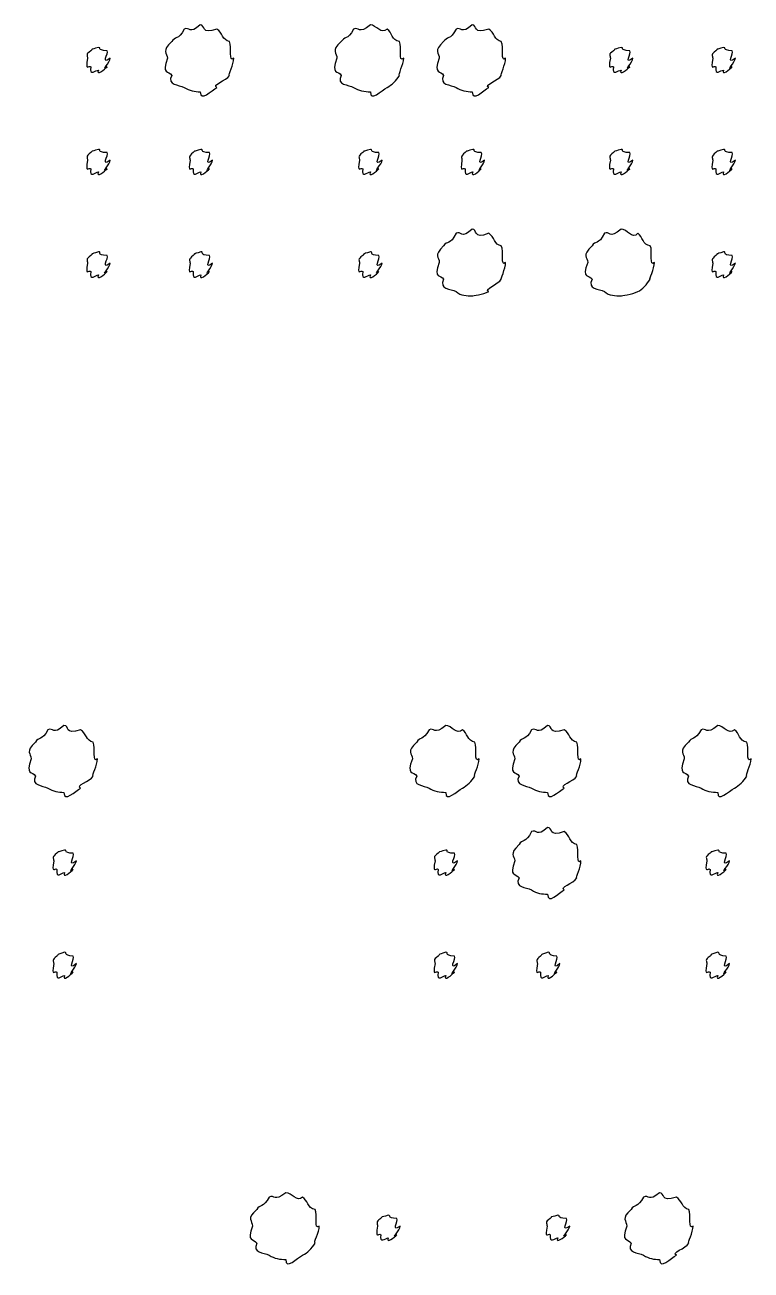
# Model space of a CAD drawing. Header units: millimetres. Extents: x -178 to -32, y 41 to 266.
# Drawn here: x -71.83 to -64.4, y 253.46 to 266.21 of the extents above; entities that cross this region are included whole.
import ezdxf

# ---------------------------------------------------------------- set-up
doc = ezdxf.new("R2010")
doc.units = ezdxf.units.MM
doc.layers.get('0').update_dxf_attribs({"linetype": 'CONTINUOUS'})

msp = doc.modelspace()

# ---------------------------------------------------------------- linework, layer by layer
at = {"color": 0}
for p, q in [((-70.0384, 266.207), (-70.0384, 266.207)), ((-68.2978, 266.207), (-68.2978, 266.207)), ((-67.256, 266.207), (-67.256, 266.207)), ((-71.0801, 265.975), (-71.0801, 265.975)), ((-65.732, 265.975), (-65.732, 265.975)), ((-64.6846, 265.975), (-64.6846, 265.975)), ((-71.0801, 264.933), (-71.0801, 264.933)), ((-70.0327, 264.933), (-70.0327, 264.933)), ((-68.2978, 264.933), (-68.2978, 264.933)), ((-67.2507, 264.933), (-67.2507, 264.933)), ((-65.732, 264.933), (-65.732, 264.933)), ((-64.6846, 264.933), (-64.6846, 264.933)), ((-67.256, 264.118), (-67.256, 264.118)), ((-65.732, 264.118), (-65.732, 264.118)), ((-71.0801, 263.886), (-71.0801, 263.886)), ((-70.0327, 263.886), (-70.0327, 263.886)), ((-68.2978, 263.886), (-68.2978, 263.886)), ((-64.6846, 263.886), (-64.6846, 263.886)), ((-71.4329, 259.037), (-71.4329, 259.037)), ((-67.5263, 259.037), (-67.5263, 259.037)), ((-66.4845, 259.037), (-66.4845, 259.037)), ((-64.7439, 259.037), (-64.7439, 259.037)), ((-66.4845, 257.995), (-66.4845, 257.995)), ((-71.4273, 257.763), (-71.4273, 257.763)), ((-67.5263, 257.763), (-67.5263, 257.763)), ((-64.7439, 257.763), (-64.7439, 257.763)), ((-71.4273, 256.716), (-71.4273, 256.716)), ((-67.5263, 256.716), (-67.5263, 256.716)), ((-66.4789, 256.716), (-66.4789, 256.716)), ((-64.7439, 256.716), (-64.7439, 256.716)), ((-69.1621, 254.256), (-69.1621, 254.256)), ((-65.338, 254.256), (-65.338, 254.256)), ((-68.1147, 254.025), (-68.1147, 254.025)), ((-66.3797, 254.025), (-66.3797, 254.025))]:
    msp.add_line(p, q, dxfattribs=at)
for points in [[(-70.0384, 266.207), (-70.1513, 266.105), (-70.1484, 266.192), (-70.2038, 266.163)], [(-69.8676, 266.163), (-70.0384, 266.105), (-69.9791, 266.207), (-70.0384, 266.207)], [(-68.2978, 266.207), (-68.4205, 266.105), (-68.4135, 266.192), (-68.4689, 266.163)], [(-68.127, 266.163), (-68.1849, 266.105), (-68.2385, 266.207), (-68.2978, 266.207)], [(-67.256, 266.207), (-67.3693, 266.105), (-67.3664, 266.192), (-67.4215, 266.163)], [(-67.0853, 266.163), (-67.256, 266.105), (-67.1968, 266.207), (-67.256, 266.207)], [(-70.2038, 266.163), (-70.2617, 266.047), (-70.3001, 266.091), (-70.3305, 266.036)], [(-69.7406, 266.036), (-69.8094, 266.047), (-69.8123, 266.132), (-69.8676, 266.163)], [(-68.4689, 266.163), (-68.5306, 266.047), (-68.5652, 266.091), (-68.5955, 266.036)], [(-68.0004, 266.036), (-68.0787, 266.047), (-68.0748, 266.132), (-68.127, 266.163)], [(-67.4215, 266.163), (-67.4793, 266.047), (-67.5178, 266.091), (-67.5481, 266.036)], [(-66.9583, 266.036), (-67.0274, 266.047), (-67.0302, 266.132), (-67.0853, 266.163)], [(-71.0801, 265.975), (-71.174, 265.95), (-71.1352, 265.964), (-71.1574, 265.942)], [(-70.9919, 265.942), (-71.1077, 265.95), (-71.0431, 265.975), (-71.0801, 265.975)], [(-70.3305, 266.036), (-70.4381, 265.937), (-70.3746, 265.923), (-70.3746, 265.865)], [(-69.6965, 265.865), (-69.7516, 265.818), (-69.7103, 265.981), (-69.7406, 266.036)], [(-68.5955, 266.036), (-68.707, 265.937), (-68.6396, 265.923), (-68.6396, 265.865)], [(-67.9563, 265.865), (-68.0166, 265.818), (-67.97, 265.981), (-68.0004, 266.036)], [(-67.5481, 266.036), (-67.6557, 265.937), (-67.5922, 265.923), (-67.5922, 265.865)], [(-66.9142, 265.865), (-66.9696, 265.818), (-66.9283, 265.981), (-66.9583, 266.036)], [(-65.732, 265.975), (-65.8259, 265.95), (-65.7871, 265.964), (-65.8093, 265.942)], [(-65.6438, 265.942), (-65.7595, 265.95), (-65.6946, 265.975), (-65.732, 265.975)], [(-64.6846, 265.975), (-64.7742, 265.95), (-64.7397, 265.964), (-64.7619, 265.942)], [(-64.5964, 265.942), (-64.7083, 265.95), (-64.6476, 265.975), (-64.6846, 265.975)], [(-71.1574, 265.942), (-71.2181, 265.906), (-71.1906, 265.894), (-71.1906, 265.865)], [(-71.1906, 265.865), (-71.2181, 265.723), (-71.1793, 265.799), (-71.1574, 265.777)], [(-70.9588, 265.865), (-71.0636, 265.789), (-70.9701, 265.92), (-70.9919, 265.942)], [(-70.9919, 265.777), (-71.0636, 265.723), (-70.9588, 265.828), (-70.9588, 265.865)], [(-70.3746, 265.865), (-70.4381, 265.697), (-70.3594, 265.744), (-70.3305, 265.689)], [(-69.7406, 265.689), (-69.7516, 265.697), (-69.6965, 265.801), (-69.6965, 265.865)], [(-68.6396, 265.865), (-68.707, 265.697), (-68.6245, 265.744), (-68.5955, 265.689)], [(-68.0004, 265.689), (-68.0166, 265.697), (-67.9563, 265.801), (-67.9563, 265.865)], [(-67.5922, 265.865), (-67.6557, 265.697), (-67.5771, 265.744), (-67.5481, 265.689)], [(-66.9583, 265.689), (-66.9696, 265.697), (-66.9142, 265.801), (-66.9142, 265.865)], [(-65.8093, 265.942), (-65.87, 265.906), (-65.8421, 265.894), (-65.8421, 265.865)], [(-65.8421, 265.865), (-65.87, 265.723), (-65.8312, 265.799), (-65.8093, 265.777)], [(-65.6107, 265.865), (-65.7154, 265.789), (-65.6216, 265.92), (-65.6438, 265.942)], [(-65.6438, 265.777), (-65.7154, 265.723), (-65.6107, 265.828), (-65.6107, 265.865)], [(-64.7619, 265.942), (-64.8183, 265.906), (-64.795, 265.894), (-64.795, 265.865)], [(-64.795, 265.865), (-64.8183, 265.723), (-64.7838, 265.799), (-64.7619, 265.777)], [(-64.5633, 265.865), (-64.6642, 265.789), (-64.5746, 265.92), (-64.5964, 265.942)], [(-64.5964, 265.777), (-64.6642, 265.723), (-64.5633, 265.828), (-64.5633, 265.865)], [(-71.1574, 265.777), (-71.174, 265.679), (-71.1091, 265.744), (-71.0801, 265.744)], [(-71.0801, 265.744), (-71.1077, 265.679), (-71.0142, 265.755), (-70.9919, 265.777)], [(-65.8093, 265.777), (-65.8259, 265.679), (-65.761, 265.744), (-65.732, 265.744)], [(-65.732, 265.744), (-65.7595, 265.679), (-65.6657, 265.755), (-65.6438, 265.777)], [(-64.7619, 265.777), (-64.7742, 265.679), (-64.7136, 265.744), (-64.6846, 265.744)], [(-64.6846, 265.744), (-64.7083, 265.679), (-64.6187, 265.755), (-64.5964, 265.777)], [(-70.3305, 265.689), (-70.3802, 265.591), (-70.2589, 265.596), (-70.2038, 265.567)], [(-70.2038, 265.567), (-70.1513, 265.532), (-70.0934, 265.523), (-70.0384, 265.523)], [(-70.0384, 265.523), (-70.0384, 265.414), (-69.9227, 265.537), (-69.8676, 265.567)], [(-69.8676, 265.567), (-69.928, 265.591), (-69.7696, 265.636), (-69.7406, 265.689)], [(-68.5955, 265.689), (-68.6481, 265.591), (-68.5239, 265.596), (-68.4689, 265.567)], [(-68.4689, 265.567), (-68.4205, 265.532), (-68.3556, 265.523), (-68.2978, 265.523)], [(-68.2978, 265.523), (-68.3034, 265.414), (-68.1821, 265.537), (-68.127, 265.567)], [(-68.127, 265.567), (-68.0787, 265.591), (-68.0332, 265.636), (-68.0004, 265.689)], [(-67.5481, 265.689), (-67.5979, 265.591), (-67.4765, 265.596), (-67.4215, 265.567)], [(-67.4215, 265.567), (-67.3693, 265.532), (-67.3111, 265.523), (-67.256, 265.523)], [(-67.256, 265.523), (-67.256, 265.414), (-67.1403, 265.537), (-67.0853, 265.567)], [(-67.0853, 265.567), (-67.146, 265.591), (-66.9872, 265.636), (-66.9583, 265.689)], [(-71.0801, 264.933), (-71.174, 264.903), (-71.1352, 264.922), (-71.1574, 264.9)], [(-70.9919, 264.9), (-71.1077, 264.903), (-71.0431, 264.933), (-71.0801, 264.933)], [(-70.0327, 264.933), (-70.1223, 264.903), (-70.0881, 264.922), (-70.11, 264.9)], [(-69.9445, 264.9), (-70.0564, 264.903), (-69.9957, 264.933), (-70.0327, 264.933)], [(-68.2978, 264.933), (-68.3916, 264.903), (-68.3532, 264.922), (-68.375, 264.9)], [(-68.2096, 264.9), (-68.3253, 264.903), (-68.2607, 264.933), (-68.2978, 264.933)], [(-67.2507, 264.933), (-67.34, 264.903), (-67.3058, 264.922), (-67.3276, 264.9)], [(-67.1625, 264.9), (-67.274, 264.903), (-67.2133, 264.933), (-67.2507, 264.933)], [(-65.732, 264.933), (-65.8259, 264.903), (-65.7871, 264.922), (-65.8093, 264.9)], [(-65.6438, 264.9), (-65.7595, 264.903), (-65.6946, 264.933), (-65.732, 264.933)], [(-64.6846, 264.933), (-64.7742, 264.903), (-64.7397, 264.922), (-64.7619, 264.9)], [(-64.5964, 264.9), (-64.7083, 264.903), (-64.6476, 264.933), (-64.6846, 264.933)], [(-71.1574, 264.9), (-71.2181, 264.859), (-71.1906, 264.852), (-71.1906, 264.823)], [(-71.1906, 264.823), (-71.2181, 264.676), (-71.1793, 264.757), (-71.1574, 264.735)], [(-70.9588, 264.823), (-71.0636, 264.742), (-70.9701, 264.878), (-70.9919, 264.9)], [(-70.9919, 264.735), (-71.0636, 264.676), (-70.9588, 264.786), (-70.9588, 264.823)], [(-70.11, 264.9), (-70.1664, 264.859), (-70.1432, 264.852), (-70.1432, 264.823)], [(-70.1432, 264.823), (-70.1664, 264.676), (-70.1322, 264.757), (-70.11, 264.735)], [(-69.9117, 264.823), (-70.0123, 264.742), (-69.9227, 264.878), (-69.9445, 264.9)], [(-69.9445, 264.735), (-70.0123, 264.676), (-69.9117, 264.786), (-69.9117, 264.823)], [(-68.375, 264.9), (-68.4357, 264.859), (-68.4082, 264.852), (-68.4082, 264.823)], [(-68.4082, 264.823), (-68.4357, 264.676), (-68.3973, 264.757), (-68.375, 264.735)], [(-68.1768, 264.823), (-68.2812, 264.742), (-68.1877, 264.878), (-68.2096, 264.9)], [(-68.2096, 264.735), (-68.2812, 264.676), (-68.1768, 264.786), (-68.1768, 264.823)], [(-67.3276, 264.9), (-67.3841, 264.859), (-67.3608, 264.852), (-67.3608, 264.823)], [(-67.3608, 264.823), (-67.3841, 264.676), (-67.3499, 264.757), (-67.3276, 264.735)], [(-67.1294, 264.823), (-67.2299, 264.742), (-67.1403, 264.878), (-67.1625, 264.9)], [(-67.1625, 264.735), (-67.2299, 264.676), (-67.1294, 264.786), (-67.1294, 264.823)], [(-65.8093, 264.9), (-65.87, 264.859), (-65.8421, 264.852), (-65.8421, 264.823)], [(-65.8421, 264.823), (-65.87, 264.676), (-65.8312, 264.757), (-65.8093, 264.735)], [(-65.6107, 264.823), (-65.7154, 264.742), (-65.6216, 264.878), (-65.6438, 264.9)], [(-65.6438, 264.735), (-65.7154, 264.676), (-65.6107, 264.786), (-65.6107, 264.823)], [(-64.7619, 264.9), (-64.8183, 264.859), (-64.795, 264.852), (-64.795, 264.823)], [(-64.795, 264.823), (-64.8183, 264.676), (-64.7838, 264.757), (-64.7619, 264.735)], [(-64.5633, 264.823), (-64.6642, 264.742), (-64.5746, 264.878), (-64.5964, 264.9)], [(-64.5964, 264.735), (-64.6642, 264.676), (-64.5633, 264.786), (-64.5633, 264.823)], [(-71.1574, 264.735), (-71.174, 264.632), (-71.1091, 264.702), (-71.0801, 264.702)], [(-71.0801, 264.702), (-71.1077, 264.632), (-71.0142, 264.713), (-70.9919, 264.735)], [(-70.11, 264.735), (-70.1223, 264.632), (-70.0617, 264.702), (-70.0327, 264.702)], [(-70.0327, 264.702), (-70.0564, 264.632), (-69.9668, 264.713), (-69.9445, 264.735)], [(-68.375, 264.735), (-68.3916, 264.632), (-68.3267, 264.702), (-68.2978, 264.702)], [(-68.2978, 264.702), (-68.3253, 264.632), (-68.2318, 264.713), (-68.2096, 264.735)], [(-67.3276, 264.735), (-67.34, 264.632), (-67.2797, 264.702), (-67.2507, 264.702)], [(-67.2507, 264.702), (-67.274, 264.632), (-67.1844, 264.713), (-67.1625, 264.735)], [(-65.8093, 264.735), (-65.8259, 264.632), (-65.761, 264.702), (-65.732, 264.702)], [(-65.732, 264.702), (-65.7595, 264.632), (-65.6657, 264.713), (-65.6438, 264.735)], [(-64.7619, 264.735), (-64.7742, 264.632), (-64.7136, 264.702), (-64.6846, 264.702)], [(-64.6846, 264.702), (-64.7083, 264.632), (-64.6187, 264.713), (-64.5964, 264.735)], [(-67.4215, 264.074), (-67.4793, 263.948), (-67.5178, 264.002), (-67.5481, 263.947)], [(-67.256, 264.118), (-67.3693, 264.007), (-67.3664, 264.103), (-67.4215, 264.074)], [(-67.0853, 264.074), (-67.256, 264.007), (-67.1968, 264.118), (-67.256, 264.118)], [(-66.9583, 263.947), (-67.0274, 263.948), (-67.0302, 264.043), (-67.0853, 264.074)], [(-65.9028, 264.074), (-65.9649, 263.948), (-65.9994, 264.002), (-66.0298, 263.947)], [(-65.732, 264.118), (-65.8548, 264.007), (-65.8477, 264.103), (-65.9028, 264.074)], [(-65.5613, 264.074), (-65.6191, 264.007), (-65.6728, 264.118), (-65.732, 264.118)], [(-65.4343, 263.947), (-65.5129, 263.948), (-65.5087, 264.043), (-65.5613, 264.074)], [(-67.5481, 263.947), (-67.6557, 263.838), (-67.5922, 263.834), (-67.5922, 263.776)], [(-66.9142, 263.776), (-66.9696, 263.721), (-66.9283, 263.892), (-66.9583, 263.947)], [(-66.0298, 263.947), (-66.1412, 263.838), (-66.0739, 263.834), (-66.0739, 263.776)], [(-65.3902, 263.776), (-65.4509, 263.721), (-65.4039, 263.892), (-65.4343, 263.947)], [(-71.1574, 263.847), (-71.2181, 263.805), (-71.1906, 263.799), (-71.1906, 263.77)], [(-71.0801, 263.886), (-71.174, 263.853), (-71.1352, 263.872), (-71.1574, 263.847)], [(-70.9919, 263.847), (-71.1077, 263.853), (-71.0431, 263.886), (-71.0801, 263.886)], [(-70.9588, 263.77), (-71.0636, 263.688), (-70.9701, 263.826), (-70.9919, 263.847)], [(-70.11, 263.847), (-70.1664, 263.805), (-70.1432, 263.799), (-70.1432, 263.77)], [(-70.0327, 263.886), (-70.1223, 263.853), (-70.0881, 263.872), (-70.11, 263.847)], [(-69.9445, 263.847), (-70.0564, 263.853), (-69.9957, 263.886), (-70.0327, 263.886)], [(-69.9117, 263.77), (-70.0123, 263.688), (-69.9227, 263.826), (-69.9445, 263.847)], [(-68.375, 263.847), (-68.4357, 263.805), (-68.4082, 263.799), (-68.4082, 263.77)], [(-68.2978, 263.886), (-68.3916, 263.853), (-68.3532, 263.872), (-68.375, 263.847)], [(-68.2096, 263.847), (-68.3253, 263.853), (-68.2607, 263.886), (-68.2978, 263.886)], [(-68.1768, 263.77), (-68.2812, 263.688), (-68.1877, 263.826), (-68.2096, 263.847)], [(-64.7619, 263.847), (-64.8183, 263.805), (-64.795, 263.799), (-64.795, 263.77)], [(-64.6846, 263.886), (-64.7742, 263.853), (-64.7397, 263.872), (-64.7619, 263.847)], [(-64.5964, 263.847), (-64.7083, 263.853), (-64.6476, 263.886), (-64.6846, 263.886)], [(-64.5633, 263.77), (-64.6642, 263.688), (-64.5746, 263.826), (-64.5964, 263.847)], [(-71.1906, 263.77), (-71.2181, 263.624), (-71.1793, 263.707), (-71.1574, 263.682)], [(-71.1574, 263.682), (-71.174, 263.577), (-71.1091, 263.649), (-71.0801, 263.649)], [(-71.0801, 263.649), (-71.1077, 263.577), (-71.0142, 263.66), (-70.9919, 263.682)], [(-70.9919, 263.682), (-71.0636, 263.624), (-70.9588, 263.737), (-70.9588, 263.77)], [(-70.1432, 263.77), (-70.1664, 263.624), (-70.1322, 263.707), (-70.11, 263.682)], [(-70.11, 263.682), (-70.1223, 263.577), (-70.0617, 263.649), (-70.0327, 263.649)], [(-70.0327, 263.649), (-70.0564, 263.577), (-69.9668, 263.66), (-69.9445, 263.682)], [(-69.9445, 263.682), (-70.0123, 263.624), (-69.9117, 263.737), (-69.9117, 263.77)], [(-68.4082, 263.77), (-68.4357, 263.624), (-68.3973, 263.707), (-68.375, 263.682)], [(-68.375, 263.682), (-68.3916, 263.577), (-68.3267, 263.649), (-68.2978, 263.649)], [(-68.2978, 263.649), (-68.3253, 263.577), (-68.2318, 263.66), (-68.2096, 263.682)], [(-68.2096, 263.682), (-68.2812, 263.624), (-68.1768, 263.737), (-68.1768, 263.77)], [(-67.5922, 263.776), (-67.6557, 263.599), (-67.5771, 263.656), (-67.5481, 263.605)], [(-66.9583, 263.605), (-66.9696, 263.599), (-66.9142, 263.712), (-66.9142, 263.776)], [(-66.0739, 263.776), (-66.1412, 263.599), (-66.0587, 263.656), (-66.0298, 263.605)], [(-65.4343, 263.605), (-65.4509, 263.599), (-65.3902, 263.712), (-65.3902, 263.776)], [(-64.795, 263.77), (-64.8183, 263.624), (-64.7838, 263.707), (-64.7619, 263.682)], [(-64.7619, 263.682), (-64.7742, 263.577), (-64.7136, 263.649), (-64.6846, 263.649)], [(-64.6846, 263.649), (-64.7083, 263.577), (-64.6187, 263.66), (-64.5964, 263.682)], [(-64.5964, 263.682), (-64.6642, 263.624), (-64.5633, 263.737), (-64.5633, 263.77)], [(-67.5481, 263.605), (-67.5979, 263.496), (-67.4765, 263.511), (-67.4215, 263.478)], [(-67.0853, 263.478), (-67.146, 263.496), (-66.9872, 263.553), (-66.9583, 263.605)], [(-66.0298, 263.605), (-66.082, 263.496), (-65.9582, 263.511), (-65.9028, 263.478)], [(-65.5613, 263.478), (-65.5129, 263.496), (-65.4674, 263.553), (-65.4343, 263.605)], [(-67.4215, 263.478), (-67.3693, 263.434), (-67.3111, 263.434), (-67.256, 263.434)], [(-67.256, 263.434), (-67.256, 263.434), (-67.1403, 263.448), (-67.0853, 263.478)], [(-65.9028, 263.478), (-65.8548, 263.434), (-65.7899, 263.434), (-65.732, 263.434)], [(-65.732, 263.434), (-65.7377, 263.434), (-65.6163, 263.448), (-65.5613, 263.478)], [(-71.5984, 258.993), (-71.6562, 258.877), (-71.6947, 258.921), (-71.725, 258.866)], [(-71.4329, 259.037), (-71.5458, 258.935), (-71.5433, 259.021), (-71.5984, 258.993)], [(-71.2622, 258.993), (-71.4329, 258.935), (-71.3736, 259.037), (-71.4329, 259.037)], [(-71.1352, 258.866), (-71.2043, 258.877), (-71.2068, 258.962), (-71.2622, 258.993)], [(-67.697, 258.993), (-67.7591, 258.877), (-67.7937, 258.921), (-67.824, 258.866)], [(-67.5263, 259.037), (-67.6487, 258.935), (-67.642, 259.021), (-67.697, 258.993)], [(-67.3552, 258.993), (-67.4134, 258.935), (-67.467, 259.037), (-67.5263, 259.037)], [(-67.2285, 258.866), (-67.3072, 258.877), (-67.3029, 258.962), (-67.3552, 258.993)], [(-66.6496, 258.993), (-66.7078, 258.877), (-66.7463, 258.921), (-66.7766, 258.866)], [(-66.4845, 259.037), (-66.5974, 258.935), (-66.5946, 259.021), (-66.6496, 258.993)], [(-66.3134, 258.993), (-66.4845, 258.935), (-66.4252, 259.037), (-66.4845, 259.037)], [(-66.1868, 258.866), (-66.2555, 258.877), (-66.2584, 258.962), (-66.3134, 258.993)], [(-64.9146, 258.993), (-64.9767, 258.877), (-65.0113, 258.921), (-65.0416, 258.866)], [(-64.7439, 259.037), (-64.8667, 258.935), (-64.8596, 259.021), (-64.9146, 258.993)], [(-64.5732, 258.993), (-64.631, 258.935), (-64.6846, 259.037), (-64.7439, 259.037)], [(-64.4462, 258.866), (-64.5248, 258.877), (-64.5206, 258.962), (-64.5732, 258.993)], [(-71.725, 258.866), (-71.8326, 258.767), (-71.7691, 258.753), (-71.7691, 258.695)], [(-71.0911, 258.695), (-71.1465, 258.648), (-71.1048, 258.811), (-71.1352, 258.866)], [(-67.824, 258.866), (-67.9355, 258.767), (-67.8681, 258.753), (-67.8681, 258.695)], [(-67.1844, 258.695), (-67.2451, 258.648), (-67.1982, 258.811), (-67.2285, 258.866)], [(-66.7766, 258.866), (-66.8842, 258.767), (-66.8207, 258.753), (-66.8207, 258.695)], [(-66.1427, 258.695), (-66.1977, 258.648), (-66.1564, 258.811), (-66.1868, 258.866)], [(-65.0416, 258.866), (-65.1531, 258.767), (-65.0857, 258.753), (-65.0857, 258.695)], [(-64.4021, 258.695), (-64.4627, 258.648), (-64.4158, 258.811), (-64.4462, 258.866)], [(-71.7691, 258.695), (-71.8326, 258.527), (-71.7539, 258.574), (-71.725, 258.519)], [(-71.1352, 258.519), (-71.1465, 258.527), (-71.0911, 258.632), (-71.0911, 258.695)], [(-67.8681, 258.695), (-67.9355, 258.527), (-67.8529, 258.574), (-67.824, 258.519)], [(-67.2285, 258.519), (-67.2451, 258.527), (-67.1844, 258.632), (-67.1844, 258.695)], [(-66.8207, 258.695), (-66.8842, 258.527), (-66.8055, 258.574), (-66.7766, 258.519)], [(-66.1868, 258.519), (-66.1977, 258.527), (-66.1427, 258.632), (-66.1427, 258.695)], [(-65.0857, 258.695), (-65.1531, 258.527), (-65.0706, 258.574), (-65.0416, 258.519)], [(-64.4462, 258.519), (-64.4627, 258.527), (-64.4021, 258.632), (-64.4021, 258.695)], [(-71.725, 258.519), (-71.7748, 258.421), (-71.6534, 258.426), (-71.5984, 258.397)], [(-71.2622, 258.397), (-71.3228, 258.421), (-71.1641, 258.466), (-71.1352, 258.519)], [(-67.824, 258.519), (-67.8762, 258.421), (-67.752, 258.426), (-67.697, 258.397)], [(-67.3552, 258.397), (-67.3072, 258.421), (-67.2617, 258.466), (-67.2285, 258.519)], [(-66.7766, 258.519), (-66.826, 258.421), (-66.705, 258.426), (-66.6496, 258.397)], [(-66.3134, 258.397), (-66.3741, 258.421), (-66.2157, 258.466), (-66.1868, 258.519)], [(-65.0416, 258.519), (-65.0939, 258.421), (-64.97, 258.426), (-64.9146, 258.397)], [(-64.5732, 258.397), (-64.5248, 258.421), (-64.4793, 258.466), (-64.4462, 258.519)], [(-71.5984, 258.397), (-71.5458, 258.361), (-71.4879, 258.353), (-71.4329, 258.353)], [(-71.4329, 258.353), (-71.4329, 258.244), (-71.3172, 258.367), (-71.2622, 258.397)], [(-67.697, 258.397), (-67.6487, 258.361), (-67.5841, 258.353), (-67.5263, 258.353)], [(-67.5263, 258.353), (-67.5315, 258.244), (-67.4105, 258.367), (-67.3552, 258.397)], [(-66.6496, 258.397), (-66.5974, 258.361), (-66.5395, 258.353), (-66.4845, 258.353)], [(-66.4845, 258.353), (-66.4845, 258.244), (-66.3688, 258.367), (-66.3134, 258.397)], [(-64.9146, 258.397), (-64.8667, 258.361), (-64.8018, 258.353), (-64.7439, 258.353)], [(-64.7439, 258.353), (-64.7495, 258.244), (-64.6282, 258.367), (-64.5732, 258.397)], [(-66.6496, 257.951), (-66.7078, 257.829), (-66.7463, 257.876), (-66.7766, 257.818)], [(-66.4845, 257.995), (-66.5974, 257.888), (-66.5946, 257.98), (-66.6496, 257.951)], [(-66.3134, 257.951), (-66.4845, 257.888), (-66.4252, 257.995), (-66.4845, 257.995)], [(-66.1868, 257.818), (-66.2555, 257.829), (-66.2584, 257.92), (-66.3134, 257.951)], [(-66.7766, 257.818), (-66.8842, 257.715), (-66.8207, 257.708), (-66.8207, 257.653)], [(-66.1427, 257.653), (-66.1977, 257.598), (-66.1564, 257.763), (-66.1868, 257.818)], [(-71.5045, 257.73), (-71.561, 257.689), (-71.5377, 257.682), (-71.5377, 257.653)], [(-71.4273, 257.763), (-71.5169, 257.733), (-71.4827, 257.753), (-71.5045, 257.73)], [(-71.3391, 257.73), (-71.4509, 257.733), (-71.3902, 257.763), (-71.4273, 257.763)], [(-71.3063, 257.653), (-71.4068, 257.572), (-71.3172, 257.708), (-71.3391, 257.73)], [(-67.6035, 257.73), (-67.6638, 257.689), (-67.6363, 257.682), (-67.6363, 257.653)], [(-67.5263, 257.763), (-67.6197, 257.733), (-67.5813, 257.753), (-67.6035, 257.73)], [(-67.4381, 257.73), (-67.5538, 257.733), (-67.4889, 257.763), (-67.5263, 257.763)], [(-67.4049, 257.653), (-67.5097, 257.572), (-67.4158, 257.708), (-67.4381, 257.73)], [(-64.8212, 257.73), (-64.8818, 257.689), (-64.8543, 257.682), (-64.8543, 257.653)], [(-64.7439, 257.763), (-64.8377, 257.733), (-64.7989, 257.753), (-64.8212, 257.73)], [(-64.6557, 257.73), (-64.7714, 257.733), (-64.7069, 257.763), (-64.7439, 257.763)], [(-64.6225, 257.653), (-64.7273, 257.572), (-64.6338, 257.708), (-64.6557, 257.73)], [(-71.5377, 257.653), (-71.561, 257.506), (-71.5268, 257.587), (-71.5045, 257.565)], [(-71.5045, 257.565), (-71.5169, 257.462), (-71.4562, 257.532), (-71.4273, 257.532)], [(-71.4273, 257.532), (-71.4509, 257.462), (-71.3613, 257.543), (-71.3391, 257.565)], [(-71.3391, 257.565), (-71.4068, 257.506), (-71.3063, 257.616), (-71.3063, 257.653)], [(-67.6363, 257.653), (-67.6638, 257.506), (-67.6254, 257.587), (-67.6035, 257.565)], [(-67.6035, 257.565), (-67.6197, 257.462), (-67.5552, 257.532), (-67.5263, 257.532)], [(-67.5263, 257.532), (-67.5538, 257.462), (-67.4599, 257.543), (-67.4381, 257.565)], [(-67.4381, 257.565), (-67.5097, 257.506), (-67.4049, 257.616), (-67.4049, 257.653)], [(-66.8207, 257.653), (-66.8842, 257.479), (-66.8055, 257.532), (-66.7766, 257.477)], [(-66.1868, 257.477), (-66.1977, 257.479), (-66.1427, 257.59), (-66.1427, 257.653)], [(-64.8543, 257.653), (-64.8818, 257.506), (-64.843, 257.587), (-64.8212, 257.565)], [(-64.8212, 257.565), (-64.8377, 257.462), (-64.7728, 257.532), (-64.7439, 257.532)], [(-64.7439, 257.532), (-64.7714, 257.462), (-64.6779, 257.543), (-64.6557, 257.565)], [(-64.6557, 257.565), (-64.7273, 257.506), (-64.6225, 257.616), (-64.6225, 257.653)], [(-66.7766, 257.477), (-66.826, 257.374), (-66.705, 257.385), (-66.6496, 257.356)], [(-66.3134, 257.356), (-66.3741, 257.374), (-66.2157, 257.424), (-66.1868, 257.477)], [(-66.6496, 257.356), (-66.5974, 257.314), (-66.5395, 257.312), (-66.4845, 257.312)], [(-66.4845, 257.312), (-66.4845, 257.197), (-66.3688, 257.325), (-66.3134, 257.356)], [(-71.5045, 256.678), (-71.561, 256.635), (-71.5377, 256.629), (-71.5377, 256.6)], [(-71.4273, 256.716), (-71.5169, 256.683), (-71.4827, 256.702), (-71.5045, 256.678)], [(-71.3391, 256.678), (-71.4509, 256.683), (-71.3902, 256.716), (-71.4273, 256.716)], [(-71.3063, 256.6), (-71.4068, 256.518), (-71.3172, 256.655), (-71.3391, 256.678)], [(-67.6035, 256.678), (-67.6638, 256.635), (-67.6363, 256.629), (-67.6363, 256.6)], [(-67.5263, 256.716), (-67.6197, 256.683), (-67.5813, 256.702), (-67.6035, 256.678)], [(-67.4381, 256.678), (-67.5538, 256.683), (-67.4889, 256.716), (-67.5263, 256.716)], [(-67.4049, 256.6), (-67.5097, 256.518), (-67.4158, 256.655), (-67.4381, 256.678)], [(-66.5561, 256.678), (-66.6126, 256.635), (-66.5893, 256.629), (-66.5893, 256.6)], [(-66.4789, 256.716), (-66.5685, 256.683), (-66.5339, 256.702), (-66.5561, 256.678)], [(-66.3907, 256.678), (-66.5021, 256.683), (-66.4418, 256.716), (-66.4789, 256.716)], [(-66.3575, 256.6), (-66.458, 256.518), (-66.3688, 256.655), (-66.3907, 256.678)], [(-64.8212, 256.678), (-64.8818, 256.635), (-64.8543, 256.629), (-64.8543, 256.6)], [(-64.7439, 256.716), (-64.8377, 256.683), (-64.7989, 256.702), (-64.8212, 256.678)], [(-64.6557, 256.678), (-64.7714, 256.683), (-64.7069, 256.716), (-64.7439, 256.716)], [(-64.6225, 256.6), (-64.7273, 256.518), (-64.6338, 256.655), (-64.6557, 256.678)], [(-71.5377, 256.6), (-71.561, 256.454), (-71.5268, 256.537), (-71.5045, 256.512)], [(-71.3391, 256.512), (-71.4068, 256.454), (-71.3063, 256.567), (-71.3063, 256.6)], [(-67.6363, 256.6), (-67.6638, 256.454), (-67.6254, 256.537), (-67.6035, 256.512)], [(-67.4381, 256.512), (-67.5097, 256.454), (-67.4049, 256.567), (-67.4049, 256.6)], [(-66.5893, 256.6), (-66.6126, 256.454), (-66.578, 256.537), (-66.5561, 256.512)], [(-66.3907, 256.512), (-66.458, 256.454), (-66.3575, 256.567), (-66.3575, 256.6)], [(-64.8543, 256.6), (-64.8818, 256.454), (-64.843, 256.537), (-64.8212, 256.512)], [(-64.6557, 256.512), (-64.7273, 256.454), (-64.6225, 256.567), (-64.6225, 256.6)], [(-71.5045, 256.512), (-71.5169, 256.407), (-71.4562, 256.479), (-71.4273, 256.479)], [(-71.4273, 256.479), (-71.4509, 256.407), (-71.3613, 256.49), (-71.3391, 256.512)], [(-67.6035, 256.512), (-67.6197, 256.407), (-67.5552, 256.479), (-67.5263, 256.479)], [(-67.5263, 256.479), (-67.5538, 256.407), (-67.4599, 256.49), (-67.4381, 256.512)], [(-66.5561, 256.512), (-66.5685, 256.407), (-66.5078, 256.479), (-66.4789, 256.479)], [(-66.4789, 256.479), (-66.5021, 256.407), (-66.4129, 256.49), (-66.3907, 256.512)], [(-64.8212, 256.512), (-64.8377, 256.407), (-64.7728, 256.479), (-64.7439, 256.479)], [(-64.7439, 256.479), (-64.7714, 256.407), (-64.6779, 256.49), (-64.6557, 256.512)], [(-69.1621, 254.256), (-69.2845, 254.155), (-69.2778, 254.241), (-69.3328, 254.212)], [(-68.991, 254.212), (-69.0488, 254.155), (-69.1028, 254.256), (-69.1621, 254.256)], [(-65.338, 254.256), (-65.4509, 254.155), (-65.448, 254.241), (-65.5031, 254.212)], [(-65.1669, 254.212), (-65.338, 254.155), (-65.2787, 254.256), (-65.338, 254.256)], [(-69.3328, 254.212), (-69.3949, 254.096), (-69.4291, 254.14), (-69.4595, 254.085)], [(-68.8643, 254.085), (-68.9427, 254.096), (-68.9388, 254.182), (-68.991, 254.212)], [(-65.5031, 254.212), (-65.5613, 254.096), (-65.5997, 254.14), (-65.6301, 254.085)], [(-65.0402, 254.085), (-65.109, 254.096), (-65.1118, 254.182), (-65.1669, 254.212)], [(-69.4595, 254.085), (-69.5713, 253.986), (-69.5036, 253.972), (-69.5036, 253.915)], [(-68.8202, 253.915), (-68.8809, 253.868), (-68.834, 254.03), (-68.8643, 254.085)], [(-68.1919, 253.992), (-68.2484, 253.956), (-68.2248, 253.944), (-68.2248, 253.915)], [(-68.1147, 254.025), (-68.2043, 254), (-68.1697, 254.014), (-68.1919, 253.992)], [(-68.0265, 253.992), (-68.138, 254), (-68.0773, 254.025), (-68.1147, 254.025)], [(-67.9933, 253.915), (-68.0939, 253.839), (-68.0043, 253.97), (-68.0265, 253.992)], [(-66.457, 253.992), (-66.5173, 253.956), (-66.4898, 253.944), (-66.4898, 253.915)], [(-66.3797, 254.025), (-66.4732, 254), (-66.4348, 254.014), (-66.457, 253.992)], [(-66.2915, 253.992), (-66.4072, 254), (-66.3423, 254.025), (-66.3797, 254.025)], [(-66.2584, 253.915), (-66.3631, 253.839), (-66.2693, 253.97), (-66.2915, 253.992)], [(-65.6301, 254.085), (-65.7377, 253.986), (-65.6742, 253.972), (-65.6742, 253.915)], [(-64.9961, 253.915), (-65.0512, 253.868), (-65.0099, 254.03), (-65.0402, 254.085)], [(-69.5036, 253.915), (-69.5713, 253.746), (-69.4884, 253.793), (-69.4595, 253.738)], [(-68.8643, 253.738), (-68.8809, 253.746), (-68.8202, 253.851), (-68.8202, 253.915)], [(-68.2248, 253.915), (-68.2484, 253.772), (-68.2138, 253.848), (-68.1919, 253.826)], [(-68.0265, 253.826), (-68.0939, 253.772), (-67.9933, 253.877), (-67.9933, 253.915)], [(-66.4898, 253.915), (-66.5173, 253.772), (-66.4789, 253.848), (-66.457, 253.826)], [(-66.2915, 253.826), (-66.3631, 253.772), (-66.2584, 253.877), (-66.2584, 253.915)], [(-65.6742, 253.915), (-65.7377, 253.746), (-65.659, 253.793), (-65.6301, 253.738)], [(-65.0402, 253.738), (-65.0512, 253.746), (-64.9961, 253.851), (-64.9961, 253.915)], [(-69.4595, 253.738), (-69.512, 253.64), (-69.3879, 253.646), (-69.3328, 253.617)], [(-68.991, 253.617), (-68.9427, 253.64), (-68.8975, 253.686), (-68.8643, 253.738)], [(-68.1919, 253.826), (-68.2043, 253.728), (-68.1436, 253.793), (-68.1147, 253.793)], [(-68.1147, 253.793), (-68.138, 253.728), (-68.0484, 253.804), (-68.0265, 253.826)], [(-66.457, 253.826), (-66.4732, 253.728), (-66.4087, 253.793), (-66.3797, 253.793)], [(-66.3797, 253.793), (-66.4072, 253.728), (-66.3134, 253.804), (-66.2915, 253.826)], [(-65.6301, 253.738), (-65.6795, 253.64), (-65.5585, 253.646), (-65.5031, 253.617)], [(-65.1669, 253.617), (-65.2276, 253.64), (-65.0692, 253.686), (-65.0402, 253.738)], [(-69.3328, 253.617), (-69.2845, 253.581), (-69.2199, 253.573), (-69.1621, 253.573)], [(-69.1621, 253.573), (-69.1674, 253.464), (-69.046, 253.587), (-68.991, 253.617)], [(-65.5031, 253.617), (-65.4509, 253.581), (-65.393, 253.573), (-65.338, 253.573)], [(-65.338, 253.573), (-65.338, 253.464), (-65.2223, 253.587), (-65.1669, 253.617)]]:
    msp.add_open_spline(points, degree=3, dxfattribs=at)

doc.saveas('drawing.dxf')
